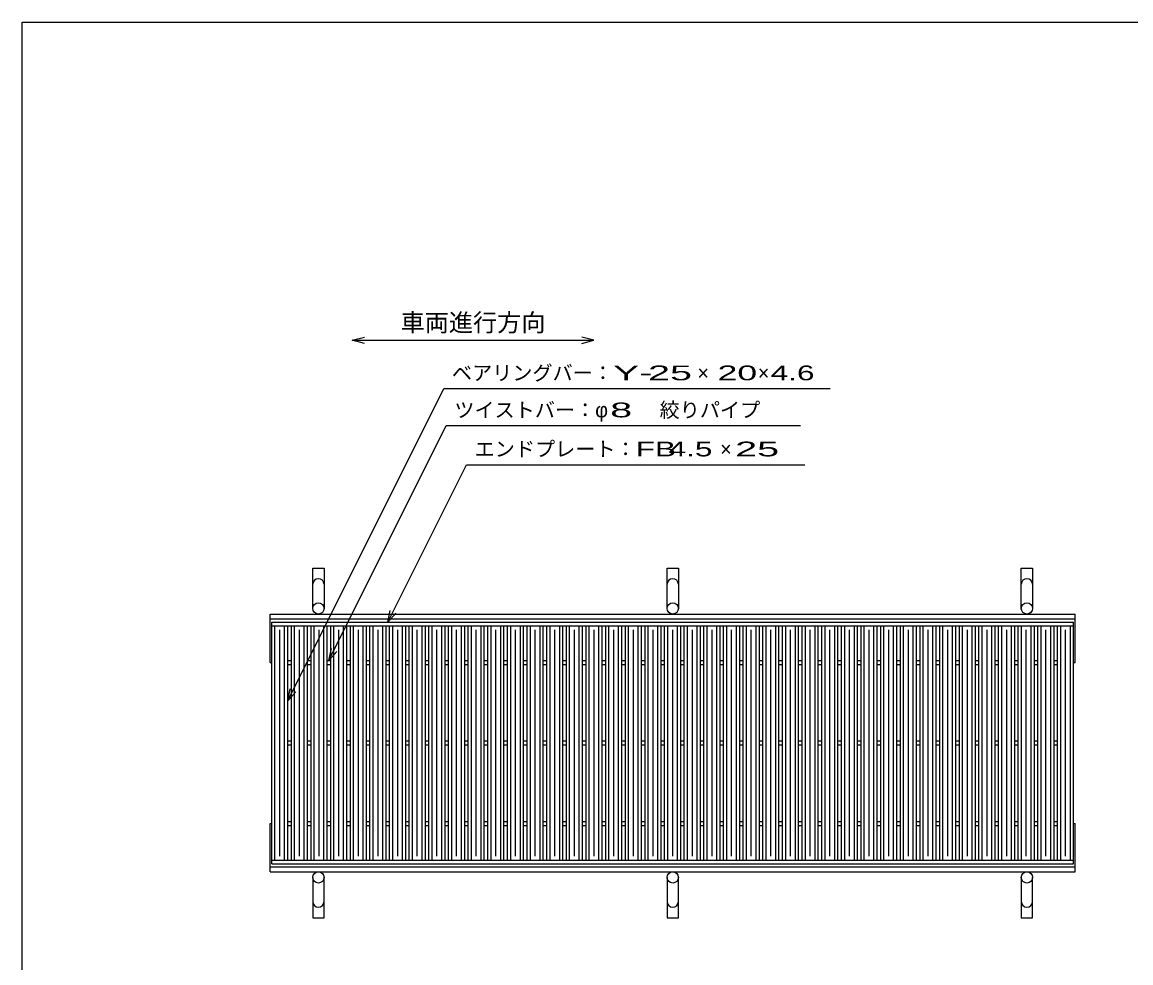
# Model space of a CAD drawing. Units: millimetres, scale not verified. Extents: x -1820 to 1731, y -1282 to 1054.
# Drawn here: x -1729 to -352, y -114 to 1054 of the extents above; entities that cross this region are included whole.
import ezdxf
from ezdxf.enums import TextEntityAlignment as Align

# ---------------------------------------------------------------- set-up
doc = ezdxf.new("R2010")
doc.units = ezdxf.units.MM
doc.header["$LTSCALE"] = 10
for name, color, linetype, lineweight in [('0_2', 150, 'Continuous', 25), ('16', 3, 'Continuous', 25), ('19', 6, 'Continuous', 25), ('22', 2, 'Continuous', 25)]:
    doc.layers.add(name, color=color, linetype=linetype, lineweight=lineweight)
doc.styles.add('ベクトル', font='')
doc.styles.get('ベクトル').set_extended_font_data('ベクトル')

msp = doc.modelspace()

# ---------------------------------------------------------------- linework, layer by layer
at = {"layer": '0_2'}
for p, q in [((-1729, -1146.5), (-1729, 1053.5)), ((-1729, 1053.5), (1731, 1053.5))]:
    msp.add_line(p, q, dxfattribs=at)
at = {"layer": '16'}
for p, q in [((-1419, 308.5), (-423, 308.5)), ((-1419, 304), (-1419, 308.5)), ((-1419, 304), (-423, 304)), ((-1419, 13), (-1419, 304)), ((-1419, 304), (-1399, 304)), ((-1415, 13), (-1415, 304)), ((-1403, 13), (-1403, 304)), ((-1399, 13), (-1399, 304)), ((-1394.6, 13), (-1394.6, 304)), ((-1394.6, 304), (-1374.6, 304)), ((-1390.6, 13), (-1390.6, 304)), ((-1378.6, 13), (-1378.6, 304)), ((-1374.6, 13), (-1374.6, 304)), ((-1370.2, 13), (-1370.2, 304)), ((-1370.2, 304), (-1350.2, 304)), ((-1366.2, 13), (-1366.2, 304)), ((-1354.2, 13), (-1354.2, 304)), ((-1350.2, 13), (-1350.2, 304)), ((-1345.8, 13), (-1345.8, 304)), ((-1345.8, 304), (-1325.8, 304)), ((-1341.8, 13), (-1341.8, 304)), ((-1329.8, 13), (-1329.8, 304)), ((-1325.8, 13), (-1325.8, 304)), ((-1321.4, 13), (-1321.4, 304)), ((-1321.4, 304), (-1301.4, 304)), ((-1317.4, 13), (-1317.4, 304)), ((-1305.4, 13), (-1305.4, 304)), ((-1301.4, 13), (-1301.4, 304)), ((-1297, 13), (-1297, 304)), ((-1297, 304), (-1277, 304)), ((-1293, 13), (-1293, 304)), ((-1281, 13), (-1281, 304)), ((-1277, 13), (-1277, 304)), ((-1272.6, 13), (-1272.6, 304)), ((-1272.6, 304), (-1252.6, 304)), ((-1268.6, 13), (-1268.6, 304)), ((-1256.6, 13), (-1256.6, 304)), ((-1252.6, 13), (-1252.6, 304)), ((-1248.2, 13), (-1248.2, 304)), ((-1248.2, 304), (-1228.2, 304)), ((-1244.2, 13), (-1244.2, 304)), ((-1232.2, 13), (-1232.2, 304)), ((-1228.2, 13), (-1228.2, 304)), ((-1223.8, 13), (-1223.8, 304)), ((-1223.8, 304), (-1203.8, 304)), ((-1219.8, 13), (-1219.8, 304)), ((-1207.8, 13), (-1207.8, 304)), ((-1203.8, 13), (-1203.8, 304)), ((-1199.4, 13), (-1199.4, 304)), ((-1199.4, 304), (-1179.4, 304)), ((-1195.4, 13), (-1195.4, 304)), ((-1183.4, 13), (-1183.4, 304)), ((-1179.4, 13), (-1179.4, 304)), ((-1175, 13), (-1175, 304)), ((-1175, 304), (-1155, 304)), ((-1171, 13), (-1171, 304)), ((-1159, 13), (-1159, 304)), ((-1155, 13), (-1155, 304)), ((-1150.6, 13), (-1150.6, 304)), ((-1150.6, 304), (-1130.6, 304)), ((-1146.6, 13), (-1146.6, 304)), ((-1134.6, 13), (-1134.6, 304)), ((-1130.6, 13), (-1130.6, 304)), ((-1126.2, 13), (-1126.2, 304)), ((-1126.2, 304), (-1106.2, 304)), ((-1122.2, 13), (-1122.2, 304)), ((-1110.2, 13), (-1110.2, 304)), ((-1106.2, 13), (-1106.2, 304)), ((-1101.8, 13), (-1101.8, 304)), ((-1101.8, 304), (-1081.8, 304)), ((-1097.8, 13), (-1097.8, 304)), ((-1085.8, 13), (-1085.8, 304)), ((-1081.8, 13), (-1081.8, 304)), ((-1077.4, 13), (-1077.4, 304)), ((-1077.4, 304), (-1057.4, 304)), ((-1073.4, 13), (-1073.4, 304)), ((-1061.4, 13), (-1061.4, 304)), ((-1057.4, 13), (-1057.4, 304)), ((-1053, 13), (-1053, 304)), ((-1053, 304), (-1033, 304)), ((-1049, 13), (-1049, 304)), ((-1037, 13), (-1037, 304)), ((-1033, 13), (-1033, 304)), ((-1028.6, 13), (-1028.6, 304)), ((-1028.6, 304), (-1008.6, 304)), ((-1024.6, 13), (-1024.6, 304)), ((-1012.6, 13), (-1012.6, 304)), ((-1008.6, 13), (-1008.6, 304)), ((-1004.2, 13), (-1004.2, 304)), ((-1004.2, 304), (-984.2, 304)), ((-1000.2, 13), (-1000.2, 304)), ((-988.2, 13), (-988.2, 304)), ((-984.2, 13), (-984.2, 304)), ((-979.8, 13), (-979.8, 304)), ((-979.8, 304), (-959.8, 304)), ((-975.8, 13), (-975.8, 304)), ((-963.8, 13), (-963.8, 304)), ((-959.8, 13), (-959.8, 304)), ((-955.4, 13), (-955.4, 304)), ((-955.4, 304), (-935.4, 304)), ((-951.4, 13), (-951.4, 304)), ((-939.4, 13), (-939.4, 304)), ((-935.4, 13), (-935.4, 304)), ((-931, 13), (-931, 304)), ((-931, 304), (-911, 304)), ((-927, 13), (-927, 304)), ((-915, 13), (-915, 304)), ((-911, 13), (-911, 304)), ((-906.6, 13), (-906.6, 304)), ((-906.6, 304), (-886.6, 304)), ((-902.6, 13), (-902.6, 304)), ((-890.6, 13), (-890.6, 304)), ((-886.6, 13), (-886.6, 304)), ((-882.2, 13), (-882.2, 304)), ((-882.2, 304), (-862.2, 304)), ((-878.2, 13), (-878.2, 304)), ((-866.2, 13), (-866.2, 304)), ((-862.2, 13), (-862.2, 304)), ((-857.8, 13), (-857.8, 304)), ((-857.8, 304), (-837.8, 304)), ((-853.8, 13), (-853.8, 304)), ((-841.8, 13), (-841.8, 304)), ((-837.8, 13), (-837.8, 304)), ((-833.4, 13), (-833.4, 304)), ((-833.4, 304), (-813.4, 304)), ((-829.4, 13), (-829.4, 304)), ((-817.4, 13), (-817.4, 304)), ((-813.4, 13), (-813.4, 304)), ((-809, 13), (-809, 304)), ((-809, 304), (-789, 304)), ((-805, 13), (-805, 304)), ((-793, 13), (-793, 304)), ((-789, 13), (-789, 304)), ((-784.6, 13), (-784.6, 304)), ((-784.6, 304), (-764.6, 304)), ((-780.6, 13), (-780.6, 304)), ((-768.6, 13), (-768.6, 304)), ((-764.6, 13), (-764.6, 304)), ((-760.2, 13), (-760.2, 304)), ((-760.2, 304), (-740.2, 304)), ((-756.2, 13), (-756.2, 304)), ((-744.2, 13), (-744.2, 304)), ((-740.2, 13), (-740.2, 304)), ((-735.8, 13), (-735.8, 304)), ((-735.8, 304), (-715.8, 304)), ((-731.8, 13), (-731.8, 304)), ((-719.8, 13), (-719.8, 304)), ((-715.8, 13), (-715.8, 304)), ((-711.4, 13), (-711.4, 304)), ((-711.4, 304), (-691.4, 304)), ((-707.4, 13), (-707.4, 304)), ((-695.4, 13), (-695.4, 304)), ((-691.4, 13), (-691.4, 304)), ((-687, 13), (-687, 304)), ((-687, 304), (-667, 304)), ((-683, 13), (-683, 304)), ((-671, 13), (-671, 304)), ((-667, 13), (-667, 304)), ((-662.6, 13), (-662.6, 304)), ((-662.6, 304), (-642.6, 304)), ((-658.6, 13), (-658.6, 304)), ((-646.6, 13), (-646.6, 304)), ((-642.6, 13), (-642.6, 304)), ((-638.2, 13), (-638.2, 304)), ((-638.2, 304), (-618.2, 304)), ((-634.2, 13), (-634.2, 304)), ((-622.2, 13), (-622.2, 304)), ((-618.2, 13), (-618.2, 304)), ((-613.8, 13), (-613.8, 304)), ((-613.8, 304), (-593.8, 304)), ((-609.8, 13), (-609.8, 304)), ((-597.8, 13), (-597.8, 304)), ((-593.8, 13), (-593.8, 304)), ((-589.4, 13), (-589.4, 304)), ((-589.4, 304), (-569.4, 304)), ((-585.4, 13), (-585.4, 304)), ((-573.4, 13), (-573.4, 304)), ((-569.4, 13), (-569.4, 304)), ((-565, 13), (-565, 304)), ((-565, 304), (-545, 304)), ((-561, 13), (-561, 304)), ((-549, 13), (-549, 304)), ((-545, 13), (-545, 304)), ((-540.6, 13), (-540.6, 304)), ((-540.6, 304), (-520.6, 304)), ((-536.6, 13), (-536.6, 304)), ((-524.6, 13), (-524.6, 304)), ((-520.6, 13), (-520.6, 304)), ((-516.2, 13), (-516.2, 304)), ((-516.2, 304), (-496.2, 304)), ((-512.2, 13), (-512.2, 304)), ((-500.2, 13), (-500.2, 304)), ((-496.2, 13), (-496.2, 304)), ((-491.8, 13), (-491.8, 304)), ((-491.8, 304), (-471.8, 304)), ((-487.8, 13), (-487.8, 304)), ((-475.8, 13), (-475.8, 304)), ((-471.8, 13), (-471.8, 304)), ((-467.4, 13), (-467.4, 304)), ((-467.4, 304), (-447.4, 304)), ((-463.4, 13), (-463.4, 304)), ((-451.4, 13), (-451.4, 304)), ((-447.4, 13), (-447.4, 304)), ((-443, 13), (-443, 304)), ((-443, 304), (-423, 304)), ((-439, 13), (-439, 304)), ((-427, 13), (-427, 304)), ((-423, 304), (-423, 308.5)), ((-423, 13), (-423, 304)), ((-1409, 18), (-1409, 299)), ((-1384.6, 18), (-1384.6, 299)), ((-1360.2, 18), (-1360.2, 299)), ((-1335.8, 18), (-1335.8, 299)), ((-1311.4, 18), (-1311.4, 299)), ((-1287, 18), (-1287, 299)), ((-1262.6, 18), (-1262.6, 299)), ((-1238.2, 18), (-1238.2, 299)), ((-1213.8, 18), (-1213.8, 299)), ((-1189.4, 18), (-1189.4, 299)), ((-1165, 18), (-1165, 299)), ((-1140.6, 18), (-1140.6, 299)), ((-1116.2, 18), (-1116.2, 299)), ((-1091.8, 18), (-1091.8, 299)), ((-1067.4, 18), (-1067.4, 299)), ((-1043, 18), (-1043, 299)), ((-1018.6, 18), (-1018.6, 299)), ((-994.2, 18), (-994.2, 299)), ((-969.8, 18), (-969.8, 299)), ((-945.4, 18), (-945.4, 299)), ((-921, 18), (-921, 299)), ((-896.6, 18), (-896.6, 299)), ((-872.2, 18), (-872.2, 299)), ((-847.8, 18), (-847.8, 299)), ((-823.4, 18), (-823.4, 299)), ((-799, 18), (-799, 299)), ((-774.6, 18), (-774.6, 299)), ((-750.2, 18), (-750.2, 299)), ((-725.8, 18), (-725.8, 299)), ((-701.4, 18), (-701.4, 299)), ((-677, 18), (-677, 299)), ((-652.6, 18), (-652.6, 299)), ((-628.2, 18), (-628.2, 299)), ((-603.8, 18), (-603.8, 299)), ((-579.4, 18), (-579.4, 299)), ((-555, 18), (-555, 299)), ((-530.6, 18), (-530.6, 299)), ((-506.2, 18), (-506.2, 299)), ((-481.8, 18), (-481.8, 299)), ((-457.4, 18), (-457.4, 299)), ((-433, 18), (-433, 299)), ((-1399, 261), (-1394.6, 261)), ((-1399, 256), (-1394.6, 256)), ((-1374.6, 261), (-1370.2, 261)), ((-1374.6, 256), (-1370.2, 256)), ((-1350.2, 261), (-1345.8, 261)), ((-1350.2, 256), (-1345.8, 256)), ((-1325.8, 261), (-1321.4, 261)), ((-1325.8, 256), (-1321.4, 256)), ((-1301.4, 261), (-1297, 261)), ((-1301.4, 256), (-1297, 256)), ((-1277, 261), (-1272.6, 261)), ((-1277, 256), (-1272.6, 256)), ((-1252.6, 261), (-1248.2, 261)), ((-1252.6, 256), (-1248.2, 256)), ((-1228.2, 261), (-1223.8, 261)), ((-1228.2, 256), (-1223.8, 256)), ((-1203.8, 261), (-1199.4, 261)), ((-1203.8, 256), (-1199.4, 256)), ((-1179.4, 261), (-1175, 261)), ((-1179.4, 256), (-1175, 256)), ((-1155, 261), (-1150.6, 261)), ((-1155, 256), (-1150.6, 256)), ((-1130.6, 261), (-1126.2, 261)), ((-1130.6, 256), (-1126.2, 256)), ((-1106.2, 261), (-1101.8, 261)), ((-1106.2, 256), (-1101.8, 256)), ((-1081.8, 261), (-1077.4, 261)), ((-1081.8, 256), (-1077.4, 256)), ((-1057.4, 261), (-1053, 261)), ((-1057.4, 256), (-1053, 256)), ((-1033, 261), (-1028.6, 261)), ((-1033, 256), (-1028.6, 256)), ((-1008.6, 261), (-1004.2, 261)), ((-1008.6, 256), (-1004.2, 256)), ((-984.2, 261), (-979.8, 261)), ((-984.2, 256), (-979.8, 256)), ((-959.8, 261), (-955.4, 261)), ((-959.8, 256), (-955.4, 256)), ((-935.4, 261), (-931, 261)), ((-935.4, 256), (-931, 256)), ((-911, 261), (-906.6, 261)), ((-911, 256), (-906.6, 256)), ((-886.6, 261), (-882.2, 261)), ((-886.6, 256), (-882.2, 256)), ((-862.2, 261), (-857.8, 261)), ((-862.2, 256), (-857.8, 256)), ((-837.8, 261), (-833.4, 261)), ((-837.8, 256), (-833.4, 256)), ((-813.4, 261), (-809, 261)), ((-813.4, 256), (-809, 256)), ((-789, 261), (-784.6, 261)), ((-789, 256), (-784.6, 256)), ((-764.6, 261), (-760.2, 261)), ((-764.6, 256), (-760.2, 256)), ((-740.2, 261), (-735.8, 261)), ((-740.2, 256), (-735.8, 256)), ((-715.8, 261), (-711.4, 261)), ((-715.8, 256), (-711.4, 256)), ((-691.4, 261), (-687, 261)), ((-691.4, 256), (-687, 256)), ((-667, 261), (-662.6, 261)), ((-667, 256), (-662.6, 256)), ((-642.6, 261), (-638.2, 261)), ((-642.6, 256), (-638.2, 256)), ((-618.2, 261), (-613.8, 261)), ((-618.2, 256), (-613.8, 256)), ((-593.8, 261), (-589.4, 261)), ((-593.8, 256), (-589.4, 256)), ((-569.4, 261), (-565, 261)), ((-569.4, 256), (-565, 256)), ((-545, 261), (-540.6, 261)), ((-545, 256), (-540.6, 256)), ((-520.6, 261), (-516.2, 261)), ((-520.6, 256), (-516.2, 256)), ((-496.2, 261), (-491.8, 261)), ((-496.2, 256), (-491.8, 256)), ((-471.8, 261), (-467.4, 261)), ((-471.8, 256), (-467.4, 256)), ((-447.4, 261), (-443, 261)), ((-447.4, 256), (-443, 256)), ((-1399, 161), (-1394.6, 161)), ((-1399, 156), (-1394.6, 156)), ((-1374.6, 161), (-1370.2, 161)), ((-1374.6, 156), (-1370.2, 156)), ((-1350.2, 161), (-1345.8, 161)), ((-1350.2, 156), (-1345.8, 156)), ((-1325.8, 161), (-1321.4, 161)), ((-1325.8, 156), (-1321.4, 156)), ((-1301.4, 161), (-1297, 161)), ((-1301.4, 156), (-1297, 156)), ((-1277, 161), (-1272.6, 161)), ((-1277, 156), (-1272.6, 156)), ((-1252.6, 161), (-1248.2, 161)), ((-1252.6, 156), (-1248.2, 156)), ((-1228.2, 161), (-1223.8, 161)), ((-1228.2, 156), (-1223.8, 156)), ((-1203.8, 161), (-1199.4, 161)), ((-1203.8, 156), (-1199.4, 156)), ((-1179.4, 161), (-1175, 161)), ((-1179.4, 156), (-1175, 156)), ((-1155, 161), (-1150.6, 161)), ((-1155, 156), (-1150.6, 156)), ((-1130.6, 161), (-1126.2, 161)), ((-1130.6, 156), (-1126.2, 156)), ((-1106.2, 161), (-1101.8, 161)), ((-1106.2, 156), (-1101.8, 156)), ((-1081.8, 161), (-1077.4, 161)), ((-1081.8, 156), (-1077.4, 156)), ((-1057.4, 161), (-1053, 161)), ((-1057.4, 156), (-1053, 156)), ((-1033, 161), (-1028.6, 161)), ((-1033, 156), (-1028.6, 156)), ((-1008.6, 161), (-1004.2, 161)), ((-1008.6, 156), (-1004.2, 156)), ((-984.2, 161), (-979.8, 161)), ((-984.2, 156), (-979.8, 156)), ((-959.8, 161), (-955.4, 161)), ((-959.8, 156), (-955.4, 156)), ((-935.4, 161), (-931, 161)), ((-935.4, 156), (-931, 156)), ((-911, 161), (-906.6, 161)), ((-911, 156), (-906.6, 156)), ((-886.6, 161), (-882.2, 161)), ((-886.6, 156), (-882.2, 156)), ((-862.2, 161), (-857.8, 161)), ((-862.2, 156), (-857.8, 156)), ((-837.8, 161), (-833.4, 161)), ((-837.8, 156), (-833.4, 156)), ((-813.4, 161), (-809, 161)), ((-813.4, 156), (-809, 156)), ((-789, 161), (-784.6, 161)), ((-789, 156), (-784.6, 156)), ((-764.6, 161), (-760.2, 161)), ((-764.6, 156), (-760.2, 156)), ((-740.2, 161), (-735.8, 161)), ((-740.2, 156), (-735.8, 156)), ((-715.8, 161), (-711.4, 161)), ((-715.8, 156), (-711.4, 156)), ((-691.4, 161), (-687, 161)), ((-691.4, 156), (-687, 156)), ((-667, 161), (-662.6, 161)), ((-667, 156), (-662.6, 156)), ((-642.6, 161), (-638.2, 161)), ((-642.6, 156), (-638.2, 156)), ((-618.2, 161), (-613.8, 161)), ((-618.2, 156), (-613.8, 156)), ((-593.8, 161), (-589.4, 161)), ((-593.8, 156), (-589.4, 156)), ((-569.4, 161), (-565, 161)), ((-569.4, 156), (-565, 156)), ((-545, 161), (-540.6, 161)), ((-545, 156), (-540.6, 156)), ((-520.6, 161), (-516.2, 161)), ((-520.6, 156), (-516.2, 156)), ((-496.2, 161), (-491.8, 161)), ((-496.2, 156), (-491.8, 156)), ((-471.8, 161), (-467.4, 161)), ((-471.8, 156), (-467.4, 156)), ((-447.4, 161), (-443, 161)), ((-447.4, 156), (-443, 156)), ((-1399, 61), (-1394.6, 61)), ((-1399, 56), (-1394.6, 56)), ((-1374.6, 61), (-1370.2, 61)), ((-1374.6, 56), (-1370.2, 56)), ((-1350.2, 61), (-1345.8, 61)), ((-1350.2, 56), (-1345.8, 56)), ((-1325.8, 61), (-1321.4, 61)), ((-1325.8, 56), (-1321.4, 56)), ((-1301.4, 61), (-1297, 61)), ((-1301.4, 56), (-1297, 56)), ((-1277, 61), (-1272.6, 61)), ((-1277, 56), (-1272.6, 56)), ((-1252.6, 61), (-1248.2, 61)), ((-1252.6, 56), (-1248.2, 56)), ((-1228.2, 61), (-1223.8, 61)), ((-1228.2, 56), (-1223.8, 56)), ((-1203.8, 61), (-1199.4, 61)), ((-1203.8, 56), (-1199.4, 56)), ((-1179.4, 61), (-1175, 61)), ((-1179.4, 56), (-1175, 56)), ((-1155, 61), (-1150.6, 61)), ((-1155, 56), (-1150.6, 56)), ((-1130.6, 61), (-1126.2, 61)), ((-1130.6, 56), (-1126.2, 56)), ((-1106.2, 61), (-1101.8, 61)), ((-1106.2, 56), (-1101.8, 56)), ((-1081.8, 61), (-1077.4, 61)), ((-1081.8, 56), (-1077.4, 56)), ((-1057.4, 61), (-1053, 61)), ((-1057.4, 56), (-1053, 56)), ((-1033, 61), (-1028.6, 61)), ((-1033, 56), (-1028.6, 56)), ((-1008.6, 61), (-1004.2, 61)), ((-1008.6, 56), (-1004.2, 56)), ((-984.2, 61), (-979.8, 61)), ((-984.2, 56), (-979.8, 56)), ((-959.8, 61), (-955.4, 61)), ((-959.8, 56), (-955.4, 56)), ((-935.4, 61), (-931, 61)), ((-935.4, 56), (-931, 56)), ((-911, 61), (-906.6, 61)), ((-911, 56), (-906.6, 56)), ((-886.6, 61), (-882.2, 61)), ((-886.6, 56), (-882.2, 56)), ((-862.2, 61), (-857.8, 61)), ((-862.2, 56), (-857.8, 56)), ((-837.8, 61), (-833.4, 61)), ((-837.8, 56), (-833.4, 56)), ((-813.4, 61), (-809, 61)), ((-813.4, 56), (-809, 56)), ((-789, 61), (-784.6, 61)), ((-789, 56), (-784.6, 56)), ((-764.6, 61), (-760.2, 61)), ((-764.6, 56), (-760.2, 56)), ((-740.2, 61), (-735.8, 61)), ((-740.2, 56), (-735.8, 56)), ((-715.8, 61), (-711.4, 61)), ((-715.8, 56), (-711.4, 56)), ((-691.4, 61), (-687, 61)), ((-691.4, 56), (-687, 56)), ((-667, 61), (-662.6, 61)), ((-667, 56), (-662.6, 56)), ((-642.6, 61), (-638.2, 61)), ((-642.6, 56), (-638.2, 56)), ((-618.2, 61), (-613.8, 61)), ((-618.2, 56), (-613.8, 56)), ((-593.8, 61), (-589.4, 61)), ((-593.8, 56), (-589.4, 56)), ((-569.4, 61), (-565, 61)), ((-569.4, 56), (-565, 56)), ((-545, 61), (-540.6, 61)), ((-545, 56), (-540.6, 56)), ((-520.6, 61), (-516.2, 61)), ((-520.6, 56), (-516.2, 56)), ((-496.2, 61), (-491.8, 61)), ((-496.2, 56), (-491.8, 56)), ((-471.8, 61), (-467.4, 61)), ((-471.8, 56), (-467.4, 56)), ((-447.4, 61), (-443, 61)), ((-447.4, 56), (-443, 56)), ((-1419, 13), (-423, 13)), ((-1419, 8.5), (-1419, 13)), ((-1419, 13), (-1399, 13)), ((-1419, 8.5), (-423, 8.5)), ((-1394.6, 13), (-1374.6, 13)), ((-1370.2, 13), (-1350.2, 13)), ((-1345.8, 13), (-1325.8, 13)), ((-1321.4, 13), (-1301.4, 13)), ((-1297, 13), (-1277, 13)), ((-1272.6, 13), (-1252.6, 13)), ((-1248.2, 13), (-1228.2, 13)), ((-1223.8, 13), (-1203.8, 13)), ((-1199.4, 13), (-1179.4, 13)), ((-1175, 13), (-1155, 13)), ((-1150.6, 13), (-1130.6, 13)), ((-1126.2, 13), (-1106.2, 13)), ((-1101.8, 13), (-1081.8, 13)), ((-1077.4, 13), (-1057.4, 13)), ((-1053, 13), (-1033, 13)), ((-1028.6, 13), (-1008.6, 13)), ((-1004.2, 13), (-984.2, 13)), ((-979.8, 13), (-959.8, 13)), ((-955.4, 13), (-935.4, 13)), ((-931, 13), (-911, 13)), ((-906.6, 13), (-886.6, 13)), ((-882.2, 13), (-862.2, 13)), ((-857.8, 13), (-837.8, 13)), ((-833.4, 13), (-813.4, 13)), ((-809, 13), (-789, 13)), ((-784.6, 13), (-764.6, 13)), ((-760.2, 13), (-740.2, 13)), ((-735.8, 13), (-715.8, 13)), ((-711.4, 13), (-691.4, 13)), ((-687, 13), (-667, 13)), ((-662.6, 13), (-642.6, 13)), ((-638.2, 13), (-618.2, 13)), ((-613.8, 13), (-593.8, 13)), ((-589.4, 13), (-569.4, 13)), ((-565, 13), (-545, 13)), ((-540.6, 13), (-520.6, 13)), ((-516.2, 13), (-496.2, 13)), ((-491.8, 13), (-471.8, 13)), ((-467.4, 13), (-447.4, 13)), ((-443, 13), (-423, 13)), ((-423, 8.5), (-423, 13))]:
    msp.add_line(p, q, dxfattribs=at)
at = {"layer": '19'}
for p, q in [((-1368, 325.5), (-1368, 375.5)), ((-1368, 375.5), (-1354, 375.5)), ((-1354, 375.5), (-1354, 325.5)), ((-928, 325.5), (-928, 375.5)), ((-928, 375.5), (-914, 375.5)), ((-914, 375.5), (-914, 325.5)), ((-488, 325.5), (-488, 375.5)), ((-488, 375.5), (-474, 375.5)), ((-474, 375.5), (-474, 325.5)), ((-1421, 318.5), (-421, 318.5)), ((-1421, 258.5), (-1421, 318.5)), ((-421, 258.5), (-421, 318.5)), ((-1421, 312.5), (-421, 312.5)), ((-1421, 258.5), (-1419, 258.5)), ((-423, 258.5), (-421, 258.5)), ((-1421, -1.5), (-1421, 58.5)), ((-1421, 58.5), (-1419, 58.5)), ((-423, 58.5), (-421, 58.5)), ((-421, -1.5), (-421, 58.5)), ((-1421, 4.5), (-421, 4.5)), ((-1421, -1.5), (-421, -1.5)), ((-1368, -8.5), (-1368, -58.5)), ((-1354, -58.5), (-1354, -8.5)), ((-928, -8.5), (-928, -58.5)), ((-914, -58.5), (-914, -8.5)), ((-488, -8.5), (-488, -58.5)), ((-474, -58.5), (-474, -8.5)), ((-1368, -58.5), (-1354, -58.5)), ((-928, -58.5), (-914, -58.5)), ((-488, -58.5), (-474, -58.5))]:
    msp.add_line(p, q, dxfattribs=at)
for centre in [(-1361, 325.5), (-921, 325.5), (-481, 325.5), (-1361, -8.5), (-921, -8.5), (-481, -8.5)]:
    msp.add_circle(centre, 7, dxfattribs=at)
for centre, start, end in [((-1361, 355.5), 0, 180), ((-921, 355.5), 0, 180), ((-481, 355.5), 0, 180), ((-1361, -38.5), 180, 0), ((-921, -38.5), 180, 0), ((-481, -38.5), 180, 0)]:
    msp.add_arc(centre, 7, start, end, dxfattribs=at)
at = {"layer": '22', "color": 4}
for p, q in [((-1319, 658.5), (-1304, 662.5)), ((-1019, 658.5), (-1034, 662.5)), ((-1304, 654.5), (-1319, 658.5)), ((-1319, 658.5), (-1019, 658.5)), ((-1034, 654.5), (-1019, 658.5)), ((-1399, 211), (-1205.25, 598.5)), ((-1205.25, 598.5), (-725.25, 598.5)), ((-1348, 261), (-1202.25, 552.5)), ((-1202.25, 552.5), (-762.25, 552.5)), ((-1274.8, 308.5), (-1177.05, 504)), ((-1177.05, 504), (-757.05, 504)), ((-1274.8, 308.5), (-1271.8, 323.1)), ((-1274.8, 308.5), (-1264.8, 319.5)), ((-1348, 261), (-1345, 275.6)), ((-1348, 261), (-1338, 272)), ((-1399, 211), (-1396, 225.6)), ((-1399, 211), (-1389, 222))]:
    msp.add_line(p, q, dxfattribs=at)

# ---------------------------------------------------------------- texts
at = {"layer": '22', "style": 'ベクトル'}
for s, height, p in [('車両進行方向', 21.99, (-1259, 680.5)), ('ベアリングバー：', 18.33, (-1195.25, 618)), ('×', 18.33, (-890.25, 618)), ('×', 18.33, (-815.25, 618)), ('ツイストバー：', 18.33, (-1192.25, 572)), ('絞りパイプ', 18.33, (-937.25, 572)), ('φ', 18.33, (-1017.25, 572)), ('エンドプレート：', 18.33, (-1167.05, 523.5)), ('×', 18.33, (-862.05, 523.5))]:
    msp.add_text(s, height=height, dxfattribs=at).set_placement(p, align=Align.MIDDLE_LEFT)
for s, width, p in [('Y-', 2, (-995.25, 618)), (' 25 ', 2, (-965.25, 618)), ('20', 1.8, (-865.25, 618)), (' 4.6 ', 1.6, (-810.25, 618)), (' 8 ', 2, (-1012.25, 572)), ('FB', 1.6, (-967.05, 523.5)), (' 4.5 ', 1.6, (-937.05, 523.5)), (' 25 ', 2, (-857.05, 523.5))]:
    msp.add_text(s, height=18.33, dxfattribs=dict(at, width=width)).set_placement(p, align=Align.MIDDLE_LEFT)

doc.saveas('drawing.dxf')
